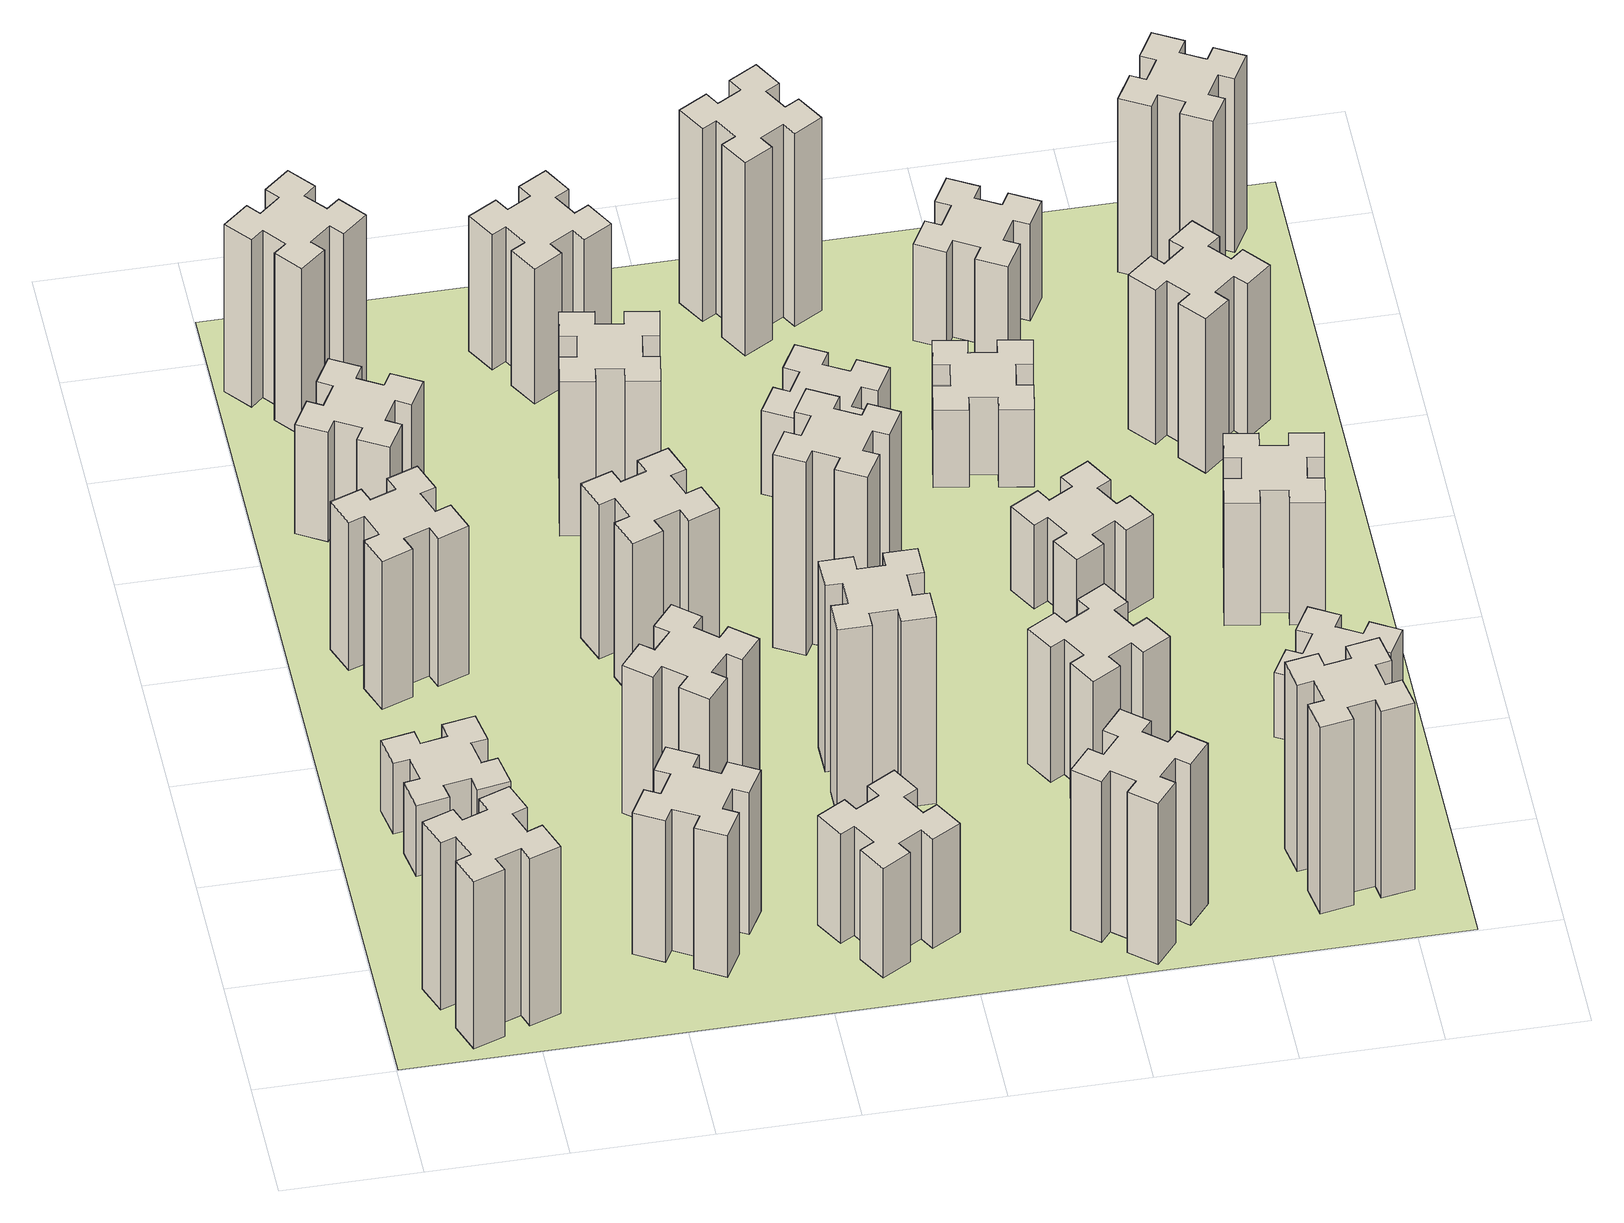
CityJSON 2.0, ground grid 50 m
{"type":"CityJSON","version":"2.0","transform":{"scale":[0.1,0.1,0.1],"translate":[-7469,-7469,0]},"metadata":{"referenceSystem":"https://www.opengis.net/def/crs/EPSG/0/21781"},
"CityObjects":{
"building1":{"type":"Building","attributes":{"class":"1000","function":"1000","usage":"1000","yearOfConstruction":2016,"roofType":"1000","measuredHeight":78,"storeysAboveGround":30,"storeysBelowGround":0},"geometry":[{"type":"Solid","lod":"1","boundaries":[[[[0,1,2,3,4,5,6,7,8,9,10,11,12,13,14,15,16,17,18,19]],[[17,16,20,21]],[[16,15,22,20]],[[15,14,23,22]],[[14,13,24,23]],[[13,12,25,24]],[[12,11,26,25]],[[11,10,27,26]],[[10,9,28,27]],[[9,8,29,28]],[[8,7,30,29]],[[7,6,31,30]],[[6,5,32,31]],[[5,4,33,32]],[[4,3,34,33]],[[3,2,35,34]],[[2,1,36,35]],[[1,0,37,36]],[[0,19,38,37]],[[19,18,39,38]],[[18,17,21,39]],[[24,25,26,27,28,29,30,31,32,33,34,35,36,37,38,39,21,20,22,23]]]]}]},
"building2":{"type":"Building","attributes":{"class":"1000","function":"1000","usage":"1000","yearOfConstruction":2016,"roofType":"1000","measuredHeight":33,"storeysAboveGround":30,"storeysBelowGround":0},"geometry":[{"type":"Solid","lod":"1","boundaries":[[[[40,41,42,43,44,45,46,47,48,49,50,51,52,53,54,55,56,57,58,59]],[[57,56,60,61]],[[56,55,62,60]],[[55,54,63,62]],[[54,53,64,63]],[[53,52,65,64]],[[52,51,66,65]],[[51,50,67,66]],[[50,49,68,67]],[[49,48,69,68]],[[48,47,70,69]],[[47,46,71,70]],[[46,45,72,71]],[[45,44,73,72]],[[44,43,74,73]],[[43,42,75,74]],[[42,41,76,75]],[[41,40,77,76]],[[40,59,78,77]],[[59,58,79,78]],[[58,57,61,79]],[[64,65,66,67,68,69,70,71,72,73,74,75,76,77,78,79,61,60,62,63]]]]}]},
"building3":{"type":"Building","attributes":{"class":"1000","function":"1000","usage":"1000","yearOfConstruction":2016,"roofType":"1000","measuredHeight":69,"storeysAboveGround":30,"storeysBelowGround":0},"geometry":[{"type":"Solid","lod":"1","boundaries":[[[[80,81,82,83,84,85,86,87,88,89,90,91,92,93,94,95,96,97,98,99]],[[97,96,100,101]],[[96,95,102,100]],[[95,94,103,102]],[[94,93,104,103]],[[93,92,105,104]],[[92,91,106,105]],[[91,90,107,106]],[[90,89,108,107]],[[89,88,109,108]],[[88,87,110,109]],[[87,86,111,110]],[[86,85,112,111]],[[85,84,113,112]],[[84,83,114,113]],[[83,82,115,114]],[[82,81,116,115]],[[81,80,117,116]],[[80,99,118,117]],[[99,98,119,118]],[[98,97,101,119]],[[104,105,106,107,108,109,110,111,112,113,114,115,116,117,118,119,101,100,102,103]]]]}]},
"building4":{"type":"Building","attributes":{"class":"1000","function":"1000","usage":"1000","yearOfConstruction":2016,"roofType":"1000","measuredHeight":51,"storeysAboveGround":30,"storeysBelowGround":0},"geometry":[{"type":"Solid","lod":"1","boundaries":[[[[120,121,122,123,124,125,126,127,128,129,130,131,132,133,134,135,136,137,138,139]],[[137,136,140,141]],[[136,135,142,140]],[[135,134,143,142]],[[134,133,144,143]],[[133,132,145,144]],[[132,131,146,145]],[[131,130,147,146]],[[130,129,148,147]],[[129,128,149,148]],[[128,127,150,149]],[[127,126,151,150]],[[126,125,152,151]],[[125,124,153,152]],[[124,123,154,153]],[[123,122,155,154]],[[122,121,156,155]],[[121,120,157,156]],[[120,139,158,157]],[[139,138,159,158]],[[138,137,141,159]],[[144,145,146,147,148,149,150,151,152,153,154,155,156,157,158,159,141,140,142,143]]]]}]},
"building5":{"type":"Building","attributes":{"class":"1000","function":"1000","usage":"1000","yearOfConstruction":2016,"roofType":"1000","measuredHeight":66,"storeysAboveGround":30,"storeysBelowGround":0},"geometry":[{"type":"Solid","lod":"1","boundaries":[[[[160,161,162,163,164,165,166,167,168,169,170,171,172,173,174,175,176,177,178,179]],[[177,176,180,181]],[[176,175,182,180]],[[175,174,183,182]],[[174,173,184,183]],[[173,172,185,184]],[[172,171,186,185]],[[171,170,187,186]],[[170,169,188,187]],[[169,168,189,188]],[[168,167,190,189]],[[167,166,191,190]],[[166,165,192,191]],[[165,164,193,192]],[[164,163,194,193]],[[163,162,195,194]],[[162,161,196,195]],[[161,160,197,196]],[[160,179,198,197]],[[179,178,199,198]],[[178,177,181,199]],[[184,185,186,187,188,189,190,191,192,193,194,195,196,197,198,199,181,180,182,183]]]]}]},
"building6":{"type":"Building","attributes":{"class":"1000","function":"1000","usage":"1000","yearOfConstruction":2016,"roofType":"1000","measuredHeight":78,"storeysAboveGround":30,"storeysBelowGround":0},"geometry":[{"type":"Solid","lod":"1","boundaries":[[[[200,201,202,203,204,205,206,207,208,209,210,211,212,213,214,215,216,217,218,219]],[[217,216,220,221]],[[216,215,222,220]],[[215,214,223,222]],[[214,213,224,223]],[[213,212,225,224]],[[212,211,226,225]],[[211,210,227,226]],[[210,209,228,227]],[[209,208,229,228]],[[208,207,230,229]],[[207,206,231,230]],[[206,205,232,231]],[[205,204,233,232]],[[204,203,234,233]],[[203,202,235,234]],[[202,201,236,235]],[[201,200,237,236]],[[200,219,238,237]],[[219,218,239,238]],[[218,217,221,239]],[[224,225,226,227,228,229,230,231,232,233,234,235,236,237,238,239,221,220,222,223]]]]}]},
"building7":{"type":"Building","attributes":{"class":"1000","function":"1000","usage":"1000","yearOfConstruction":2016,"roofType":"1000","measuredHeight":69,"storeysAboveGround":30,"storeysBelowGround":0},"geometry":[{"type":"Solid","lod":"1","boundaries":[[[[240,241,242,243,244,245,246,247,248,249,250,251,252,253,254,255,256,257,258,259]],[[257,256,260,261]],[[256,255,262,260]],[[255,254,263,262]],[[254,253,264,263]],[[253,252,265,264]],[[252,251,266,265]],[[251,250,267,266]],[[250,249,268,267]],[[249,248,269,268]],[[248,247,270,269]],[[247,246,271,270]],[[246,245,272,271]],[[245,244,273,272]],[[244,243,274,273]],[[243,242,275,274]],[[242,241,276,275]],[[241,240,277,276]],[[240,259,278,277]],[[259,258,279,278]],[[258,257,261,279]],[[264,265,266,267,268,269,270,271,272,273,274,275,276,277,278,279,261,260,262,263]]]]}]},
"building8":{"type":"Building","attributes":{"class":"1000","function":"1000","usage":"1000","yearOfConstruction":2016,"roofType":"1000","measuredHeight":72,"storeysAboveGround":30,"storeysBelowGround":0},"geometry":[{"type":"Solid","lod":"1","boundaries":[[[[280,281,282,283,284,285,286,287,288,289,290,291,292,293,294,295,296,297,298,299]],[[297,296,300,301]],[[296,295,302,300]],[[295,294,303,302]],[[294,293,304,303]],[[293,292,305,304]],[[292,291,306,305]],[[291,290,307,306]],[[290,289,308,307]],[[289,288,309,308]],[[288,287,310,309]],[[287,286,311,310]],[[286,285,312,311]],[[285,284,313,312]],[[284,283,314,313]],[[283,282,315,314]],[[282,281,316,315]],[[281,280,317,316]],[[280,299,318,317]],[[299,298,319,318]],[[298,297,301,319]],[[304,305,306,307,308,309,310,311,312,313,314,315,316,317,318,319,301,300,302,303]]]]}]},
"building9":{"type":"Building","attributes":{"class":"1000","function":"1000","usage":"1000","yearOfConstruction":2016,"roofType":"1000","measuredHeight":51,"storeysAboveGround":30,"storeysBelowGround":0},"geometry":[{"type":"Solid","lod":"1","boundaries":[[[[320,321,322,323,324,325,326,327,328,329,330,331,332,333,334,335,336,337,338,339]],[[337,336,340,341]],[[336,335,342,340]],[[335,334,343,342]],[[334,333,344,343]],[[333,332,345,344]],[[332,331,346,345]],[[331,330,347,346]],[[330,329,348,347]],[[329,328,349,348]],[[328,327,350,349]],[[327,326,351,350]],[[326,325,352,351]],[[325,324,353,352]],[[324,323,354,353]],[[323,322,355,354]],[[322,321,356,355]],[[321,320,357,356]],[[320,339,358,357]],[[339,338,359,358]],[[338,337,341,359]],[[344,345,346,347,348,349,350,351,352,353,354,355,356,357,358,359,341,340,342,343]]]]}]},
"building10":{"type":"Building","attributes":{"class":"1000","function":"1000","usage":"1000","yearOfConstruction":2016,"roofType":"1000","measuredHeight":72,"storeysAboveGround":30,"storeysBelowGround":0},"geometry":[{"type":"Solid","lod":"1","boundaries":[[[[360,361,362,363,364,365,366,367,368,369,370,371,372,373,374,375,376,377,378,379]],[[377,376,380,381]],[[376,375,382,380]],[[375,374,383,382]],[[374,373,384,383]],[[373,372,385,384]],[[372,371,386,385]],[[371,370,387,386]],[[370,369,388,387]],[[369,368,389,388]],[[368,367,390,389]],[[367,366,391,390]],[[366,365,392,391]],[[365,364,393,392]],[[364,363,394,393]],[[363,362,395,394]],[[362,361,396,395]],[[361,360,397,396]],[[360,379,398,397]],[[379,378,399,398]],[[378,377,381,399]],[[384,385,386,387,388,389,390,391,392,393,394,395,396,397,398,399,381,380,382,383]]]]}]},
"building11":{"type":"Building","attributes":{"class":"1000","function":"1000","usage":"1000","yearOfConstruction":2016,"roofType":"1000","measuredHeight":63,"storeysAboveGround":30,"storeysBelowGround":0},"geometry":[{"type":"Solid","lod":"1","boundaries":[[[[400,401,402,403,404,405,406,407,408,409,410,411,412,413,414,415,416,417,418,419]],[[417,416,420,421]],[[416,415,422,420]],[[415,414,423,422]],[[414,413,424,423]],[[413,412,425,424]],[[412,411,426,425]],[[411,410,427,426]],[[410,409,428,427]],[[409,408,429,428]],[[408,407,430,429]],[[407,406,431,430]],[[406,405,432,431]],[[405,404,433,432]],[[404,403,434,433]],[[403,402,435,434]],[[402,401,436,435]],[[401,400,437,436]],[[400,419,438,437]],[[419,418,439,438]],[[418,417,421,439]],[[424,425,426,427,428,429,430,431,432,433,434,435,436,437,438,439,421,420,422,423]]]]}]},
"building12":{"type":"Building","attributes":{"class":"1000","function":"1000","usage":"1000","yearOfConstruction":2016,"roofType":"1000","measuredHeight":87,"storeysAboveGround":30,"storeysBelowGround":0},"geometry":[{"type":"Solid","lod":"1","boundaries":[[[[440,441,442,443,444,445,446,447,448,449,450,451,452,453,454,455,456,457,458,459]],[[457,456,460,461]],[[456,455,462,460]],[[455,454,463,462]],[[454,453,464,463]],[[453,452,465,464]],[[452,451,466,465]],[[451,450,467,466]],[[450,449,468,467]],[[449,448,469,468]],[[448,447,470,469]],[[447,446,471,470]],[[446,445,472,471]],[[445,444,473,472]],[[444,443,474,473]],[[443,442,475,474]],[[442,441,476,475]],[[441,440,477,476]],[[440,459,478,477]],[[459,458,479,478]],[[458,457,461,479]],[[464,465,466,467,468,469,470,471,472,473,474,475,476,477,478,479,461,460,462,463]]]]}]},
"building13":{"type":"Building","attributes":{"class":"1000","function":"1000","usage":"1000","yearOfConstruction":2016,"roofType":"1000","measuredHeight":90,"storeysAboveGround":30,"storeysBelowGround":0},"geometry":[{"type":"Solid","lod":"1","boundaries":[[[[480,481,482,483,484,485,486,487,488,489,490,491,492,493,494,495,496,497,498,499]],[[497,496,500,501]],[[496,495,502,500]],[[495,494,503,502]],[[494,493,504,503]],[[493,492,505,504]],[[492,491,506,505]],[[491,490,507,506]],[[490,489,508,507]],[[489,488,509,508]],[[488,487,510,509]],[[487,486,511,510]],[[486,485,512,511]],[[485,484,513,512]],[[484,483,514,513]],[[483,482,515,514]],[[482,481,516,515]],[[481,480,517,516]],[[480,499,518,517]],[[499,498,519,518]],[[498,497,501,519]],[[504,505,506,507,508,509,510,511,512,513,514,515,516,517,518,519,501,500,502,503]]]]}]},
"building14":{"type":"Building","attributes":{"class":"1000","function":"1000","usage":"1000","yearOfConstruction":2016,"roofType":"1000","measuredHeight":75,"storeysAboveGround":30,"storeysBelowGround":0},"geometry":[{"type":"Solid","lod":"1","boundaries":[[[[520,521,522,523,524,525,526,527,528,529,530,531,532,533,534,535,536,537,538,539]],[[537,536,540,541]],[[536,535,542,540]],[[535,534,543,542]],[[534,533,544,543]],[[533,532,545,544]],[[532,531,546,545]],[[531,530,547,546]],[[530,529,548,547]],[[529,528,549,548]],[[528,527,550,549]],[[527,526,551,550]],[[526,525,552,551]],[[525,524,553,552]],[[524,523,554,553]],[[523,522,555,554]],[[522,521,556,555]],[[521,520,557,556]],[[520,539,558,557]],[[539,538,559,558]],[[538,537,541,559]],[[544,545,546,547,548,549,550,551,552,553,554,555,556,557,558,559,541,540,542,543]]]]}]},
"building15":{"type":"Building","attributes":{"class":"1000","function":"1000","usage":"1000","yearOfConstruction":2016,"roofType":"1000","measuredHeight":39,"storeysAboveGround":30,"storeysBelowGround":0},"geometry":[{"type":"Solid","lod":"1","boundaries":[[[[560,561,562,563,564,565,566,567,568,569,570,571,572,573,574,575,576,577,578,579]],[[577,576,580,581]],[[576,575,582,580]],[[575,574,583,582]],[[574,573,584,583]],[[573,572,585,584]],[[572,571,586,585]],[[571,570,587,586]],[[570,569,588,587]],[[569,568,589,588]],[[568,567,590,589]],[[567,566,591,590]],[[566,565,592,591]],[[565,564,593,592]],[[564,563,594,593]],[[563,562,595,594]],[[562,561,596,595]],[[561,560,597,596]],[[560,579,598,597]],[[579,578,599,598]],[[578,577,581,599]],[[584,585,586,587,588,589,590,591,592,593,594,595,596,597,598,599,581,580,582,583]]]]}]},
"building16":{"type":"Building","attributes":{"class":"1000","function":"1000","usage":"1000","yearOfConstruction":2016,"roofType":"1000","measuredHeight":90,"storeysAboveGround":30,"storeysBelowGround":0},"geometry":[{"type":"Solid","lod":"1","boundaries":[[[[600,601,602,603,604,605,606,607,608,609,610,611,612,613,614,615,616,617,618,619]],[[617,616,620,621]],[[616,615,622,620]],[[615,614,623,622]],[[614,613,624,623]],[[613,612,625,624]],[[612,611,626,625]],[[611,610,627,626]],[[610,609,628,627]],[[609,608,629,628]],[[608,607,630,629]],[[607,606,631,630]],[[606,605,632,631]],[[605,604,633,632]],[[604,603,634,633]],[[603,602,635,634]],[[602,601,636,635]],[[601,600,637,636]],[[600,619,638,637]],[[619,618,639,638]],[[618,617,621,639]],[[624,625,626,627,628,629,630,631,632,633,634,635,636,637,638,639,621,620,622,623]]]]}]},
"building17":{"type":"Building","attributes":{"class":"1000","function":"1000","usage":"1000","yearOfConstruction":2016,"roofType":"1000","measuredHeight":63,"storeysAboveGround":30,"storeysBelowGround":0},"geometry":[{"type":"Solid","lod":"1","boundaries":[[[[640,641,642,643,644,645,646,647,648,649,650,651,652,653,654,655,656,657,658,659]],[[657,656,660,661]],[[656,655,662,660]],[[655,654,663,662]],[[654,653,664,663]],[[653,652,665,664]],[[652,651,666,665]],[[651,650,667,666]],[[650,649,668,667]],[[649,648,669,668]],[[648,647,670,669]],[[647,646,671,670]],[[646,645,672,671]],[[645,644,673,672]],[[644,643,674,673]],[[643,642,675,674]],[[642,641,676,675]],[[641,640,677,676]],[[640,659,678,677]],[[659,658,679,678]],[[658,657,661,679]],[[664,665,666,667,668,669,670,671,672,673,674,675,676,677,678,679,661,660,662,663]]]]}]},
"building18":{"type":"Building","attributes":{"class":"1000","function":"1000","usage":"1000","yearOfConstruction":2016,"roofType":"1000","measuredHeight":39,"storeysAboveGround":30,"storeysBelowGround":0},"geometry":[{"type":"Solid","lod":"1","boundaries":[[[[680,681,682,683,684,685,686,687,688,689,690,691,692,693,694,695,696,697,698,699]],[[697,696,700,701]],[[696,695,702,700]],[[695,694,703,702]],[[694,693,704,703]],[[693,692,705,704]],[[692,691,706,705]],[[691,690,707,706]],[[690,689,708,707]],[[689,688,709,708]],[[688,687,710,709]],[[687,686,711,710]],[[686,685,712,711]],[[685,684,713,712]],[[684,683,714,713]],[[683,682,715,714]],[[682,681,716,715]],[[681,680,717,716]],[[680,699,718,717]],[[699,698,719,718]],[[698,697,701,719]],[[704,705,706,707,708,709,710,711,712,713,714,715,716,717,718,719,701,700,702,703]]]]}]},
"building19":{"type":"Building","attributes":{"class":"1000","function":"1000","usage":"1000","yearOfConstruction":2016,"roofType":"1000","measuredHeight":36,"storeysAboveGround":30,"storeysBelowGround":0},"geometry":[{"type":"Solid","lod":"1","boundaries":[[[[720,721,722,723,724,725,726,727,728,729,730,731,732,733,734,735,736,737,738,739]],[[737,736,740,741]],[[736,735,742,740]],[[735,734,743,742]],[[734,733,744,743]],[[733,732,745,744]],[[732,731,746,745]],[[731,730,747,746]],[[730,729,748,747]],[[729,728,749,748]],[[728,727,750,749]],[[727,726,751,750]],[[726,725,752,751]],[[725,724,753,752]],[[724,723,754,753]],[[723,722,755,754]],[[722,721,756,755]],[[721,720,757,756]],[[720,739,758,757]],[[739,738,759,758]],[[738,737,741,759]],[[744,745,746,747,748,749,750,751,752,753,754,755,756,757,758,759,741,740,742,743]]]]}]},
"building20":{"type":"Building","attributes":{"class":"1000","function":"1000","usage":"1000","yearOfConstruction":2016,"roofType":"1000","measuredHeight":87,"storeysAboveGround":30,"storeysBelowGround":0},"geometry":[{"type":"Solid","lod":"1","boundaries":[[[[760,761,762,763,764,765,766,767,768,769,770,771,772,773,774,775,776,777,778,779]],[[777,776,780,781]],[[776,775,782,780]],[[775,774,783,782]],[[774,773,784,783]],[[773,772,785,784]],[[772,771,786,785]],[[771,770,787,786]],[[770,769,788,787]],[[769,768,789,788]],[[768,767,790,789]],[[767,766,791,790]],[[766,765,792,791]],[[765,764,793,792]],[[764,763,794,793]],[[763,762,795,794]],[[762,761,796,795]],[[761,760,797,796]],[[760,779,798,797]],[[779,778,799,798]],[[778,777,781,799]],[[784,785,786,787,788,789,790,791,792,793,794,795,796,797,798,799,781,780,782,783]]]]}]},
"building21":{"type":"Building","attributes":{"class":"1000","function":"1000","usage":"1000","yearOfConstruction":2016,"roofType":"1000","measuredHeight":45,"storeysAboveGround":30,"storeysBelowGround":0},"geometry":[{"type":"Solid","lod":"1","boundaries":[[[[800,801,802,803,804,805,806,807,808,809,810,811,812,813,814,815,816,817,818,819]],[[817,816,820,821]],[[816,815,822,820]],[[815,814,823,822]],[[814,813,824,823]],[[813,812,825,824]],[[812,811,826,825]],[[811,810,827,826]],[[810,809,828,827]],[[809,808,829,828]],[[808,807,830,829]],[[807,806,831,830]],[[806,805,832,831]],[[805,804,833,832]],[[804,803,834,833]],[[803,802,835,834]],[[802,801,836,835]],[[801,800,837,836]],[[800,819,838,837]],[[819,818,839,838]],[[818,817,821,839]],[[824,825,826,827,828,829,830,831,832,833,834,835,836,837,838,839,821,820,822,823]]]]}]},
"building22":{"type":"Building","attributes":{"class":"1000","function":"1000","usage":"1000","yearOfConstruction":2016,"roofType":"1000","measuredHeight":30,"storeysAboveGround":30,"storeysBelowGround":0},"geometry":[{"type":"Solid","lod":"1","boundaries":[[[[840,841,842,843,844,845,846,847,848,849,850,851,852,853,854,855,856,857,858,859]],[[857,856,860,861]],[[856,855,862,860]],[[855,854,863,862]],[[854,853,864,863]],[[853,852,865,864]],[[852,851,866,865]],[[851,850,867,866]],[[850,849,868,867]],[[849,848,869,868]],[[848,847,870,869]],[[847,846,871,870]],[[846,845,872,871]],[[845,844,873,872]],[[844,843,874,873]],[[843,842,875,874]],[[842,841,876,875]],[[841,840,877,876]],[[840,859,878,877]],[[859,858,879,878]],[[858,857,861,879]],[[864,865,866,867,868,869,870,871,872,873,874,875,876,877,878,879,861,860,862,863]]]]}]},
"building23":{"type":"Building","attributes":{"class":"1000","function":"1000","usage":"1000","yearOfConstruction":2016,"roofType":"1000","measuredHeight":57,"storeysAboveGround":30,"storeysBelowGround":0},"geometry":[{"type":"Solid","lod":"1","boundaries":[[[[880,881,882,883,884,885,886,887,888,889,890,891,892,893,894,895,896,897,898,899]],[[897,896,900,901]],[[896,895,902,900]],[[895,894,903,902]],[[894,893,904,903]],[[893,892,905,904]],[[892,891,906,905]],[[891,890,907,906]],[[890,889,908,907]],[[889,888,909,908]],[[888,887,910,909]],[[887,886,911,910]],[[886,885,912,911]],[[885,884,913,912]],[[884,883,914,913]],[[883,882,915,914]],[[882,881,916,915]],[[881,880,917,916]],[[880,899,918,917]],[[899,898,919,918]],[[898,897,901,919]],[[904,905,906,907,908,909,910,911,912,913,914,915,916,917,918,919,901,900,902,903]]]]}]},
"building24":{"type":"Building","attributes":{"class":"1000","function":"1000","usage":"1000","yearOfConstruction":2016,"roofType":"1000","measuredHeight":72,"storeysAboveGround":30,"storeysBelowGround":0},"geometry":[{"type":"Solid","lod":"1","boundaries":[[[[920,921,922,923,924,925,926,927,928,929,930,931,932,933,934,935,936,937,938,939]],[[937,936,940,941]],[[936,935,942,940]],[[935,934,943,942]],[[934,933,944,943]],[[933,932,945,944]],[[932,931,946,945]],[[931,930,947,946]],[[930,929,948,947]],[[929,928,949,948]],[[928,927,950,949]],[[927,926,951,950]],[[926,925,952,951]],[[925,924,953,952]],[[924,923,954,953]],[[923,922,955,954]],[[922,921,956,955]],[[921,920,957,956]],[[920,939,958,957]],[[939,938,959,958]],[[938,937,941,959]],[[944,945,946,947,948,949,950,951,952,953,954,955,956,957,958,959,941,940,942,943]]]]}]},
"building25":{"type":"Building","attributes":{"class":"1000","function":"1000","usage":"1000","yearOfConstruction":2016,"roofType":"1000","measuredHeight":81,"storeysAboveGround":30,"storeysBelowGround":0},"geometry":[{"type":"Solid","lod":"1","boundaries":[[[[960,961,962,963,964,965,966,967,968,969,970,971,972,973,974,975,976,977,978,979]],[[977,976,980,981]],[[976,975,982,980]],[[975,974,983,982]],[[974,973,984,983]],[[973,972,985,984]],[[972,971,986,985]],[[971,970,987,986]],[[970,969,988,987]],[[969,968,989,988]],[[968,967,990,989]],[[967,966,991,990]],[[966,965,992,991]],[[965,964,993,992]],[[964,963,994,993]],[[963,962,995,994]],[[962,961,996,995]],[[961,960,997,996]],[[960,979,998,997]],[[979,978,999,998]],[[978,977,981,999]],[[984,985,986,987,988,989,990,991,992,993,994,995,996,997,998,999,981,980,982,983]]]]}]},
"landuse1":{"type":"LandUse","attributes":{"name":"plot1","function":"1010"},"geometry":[{"type":"MultiSurface","lod":"1","boundaries":[[[1000,1001,1002,1003]]]}]}
},
"vertices":[
[385,396,0],[291,362,0],[270,418,0],[157,377,0],[199,264,0],[255,285,0],[289,191,0],[233,170,0],[274,57,0],[387,99,0],[366,155,0],[460,189,0],[480,133,0],[593,174,0],[552,287,0],[496,266,0],[462,360,0],[518,380,0],[477,493,0],[364,452,0],[462,360,780],[518,380,780],[496,266,780],[552,287,780],[593,174,780],[480,133,780],[460,189,780],[366,155,780],[387,99,780],[274,57,780],[233,170,780],[289,191,780],[255,285,780],[199,264,780],[157,377,780],[270,418,780],[291,362,780],[385,396,780],[364,452,780],[477,493,780],
[405,1232,0],[307,1215,0],[297,1274,0],[178,1253,0],[199,1135,0],[258,1145,0],[276,1047,0],[217,1037,0],[237,918,0],[356,939,0],[345,998,0],[444,1016,0],[454,957,0],[572,977,0],[551,1096,0],[492,1085,0],[475,1184,0],[534,1194,0],[513,1312,0],[395,1291,0],[475,1184,330],[534,1194,330],[492,1085,330],[551,1096,330],[572,977,330],[454,957,330],[444,1016,330],[345,998,330],[356,939,330],[237,918,330],[217,1037,330],[276,1047,330],[258,1145,330],[199,1135,330],[178,1253,330],[297,1274,330],[307,1215,330],[405,1232,330],[395,1291,330],[513,1312,330],
[366,1835,0],[460,1869,0],[480,1813,0],[593,1854,0],[552,1967,0],[496,1946,0],[462,2040,0],[518,2060,0],[477,2173,0],[364,2132,0],[385,2076,0],[291,2042,0],[270,2098,0],[157,2057,0],[199,1944,0],[255,1965,0],[289,1871,0],[233,1850,0],[274,1737,0],[387,1779,0],[289,1871,690],[233,1850,690],[255,1965,690],[199,1944,690],[157,2057,690],[270,2098,690],[291,2042,690],[385,2076,690],[364,2132,690],[477,2173,690],[518,2060,690],[462,2040,690],[496,1946,690],[552,1967,690],[593,1854,690],[480,1813,690],[460,1869,690],[366,1835,690],[387,1779,690],[274,1737,690],
[446,2597,0],[496,2684,0],[548,2654,0],[608,2758,0],[504,2818,0],[474,2766,0],[387,2816,0],[417,2868,0],[313,2928,0],[253,2824,0],[305,2794,0],[255,2707,0],[203,2737,0],[143,2633,0],[247,2573,0],[277,2625,0],[364,2575,0],[334,2523,0],[438,2463,0],[498,2567,0],[364,2575,510],[334,2523,510],[277,2625,510],[247,2573,510],[143,2633,510],[203,2737,510],[255,2707,510],[305,2794,510],[253,2824,510],[313,2928,510],[417,2868,510],[387,2816,510],[474,2766,510],[504,2818,510],[608,2758,510],[548,2654,510],[496,2684,510],[446,2597,510],[498,2567,510],[438,2463,510],
[1186,377,0],[1236,464,0],[1288,434,0],[1348,538,0],[1244,598,0],[1214,546,0],[1127,596,0],[1157,648,0],[1053,708,0],[993,604,0],[1045,574,0],[995,487,0],[943,517,0],[883,413,0],[987,353,0],[1017,405,0],[1104,355,0],[1074,303,0],[1178,243,0],[1238,347,0],[1104,355,660],[1074,303,660],[1017,405,660],[987,353,660],[883,413,660],[943,517,660],[995,487,660],[1045,574,660],[993,604,660],[1053,708,660],[1157,648,660],[1127,596,660],[1214,546,660],[1244,598,660],[1348,538,660],[1288,434,660],[1236,464,660],[1186,377,660],[1238,347,660],[1178,243,660],
[308,3219,0],[384,3283,0],[423,3237,0],[515,3314,0],[438,3406,0],[392,3368,0],[327,3444,0],[373,3483,0],[296,3575,0],[204,3498,0],[243,3452,0],[166,3387,0],[128,3433,0],[36,3356,0],[113,3264,0],[159,3303,0],[223,3226,0],[177,3188,0],[254,3096,0],[346,3173,0],[223,3226,780],[177,3188,780],[159,3303,780],[113,3264,780],[36,3356,780],[128,3433,780],[166,3387,780],[243,3452,780],[204,3498,780],[296,3575,780],[373,3483,780],[327,3444,780],[392,3368,780],[438,3406,780],[515,3314,780],[423,3237,780],[384,3283,780],[308,3219,780],[346,3173,780],[254,3096,780],
[1324,1167,0],[1248,1232,0],[1286,1278,0],[1194,1355,0],[1117,1263,0],[1163,1224,0],[1099,1148,0],[1053,1186,0],[976,1094,0],[1068,1017,0],[1106,1063,0],[1183,999,0],[1144,953,0],[1236,876,0],[1313,968,0],[1267,1006,0],[1332,1083,0],[1378,1044,0],[1455,1136,0],[1363,1213,0],[1332,1083,690],[1378,1044,690],[1267,1006,690],[1313,968,690],[1236,876,690],[1144,953,690],[1183,999,690],[1106,1063,690],[1068,1017,690],[976,1094,690],[1053,1186,690],[1099,1148,690],[1163,1224,690],[1117,1263,690],[1194,1355,690],[1286,1278,690],[1248,1232,690],[1324,1167,690],[1363,1213,690],[1455,1136,690],
[1225,1976,0],[1131,1942,0],[1110,1998,0],[997,1957,0],[1039,1844,0],[1095,1865,0],[1129,1771,0],[1073,1750,0],[1114,1637,0],[1227,1679,0],[1206,1735,0],[1300,1769,0],[1320,1713,0],[1433,1754,0],[1392,1867,0],[1336,1846,0],[1302,1940,0],[1358,1960,0],[1317,2073,0],[1204,2032,0],[1302,1940,720],[1358,1960,720],[1336,1846,720],[1392,1867,720],[1433,1754,720],[1320,1713,720],[1300,1769,720],[1206,1735,720],[1227,1679,720],[1114,1637,720],[1073,1750,720],[1129,1771,720],[1095,1865,720],[1039,1844,720],[997,1957,720],[1110,1998,720],[1131,1942,720],[1225,1976,720],[1204,2032,720],[1317,2073,720],
[1744,496,0],[1657,446,0],[1627,498,0],[1523,438,0],[1583,334,0],[1635,364,0],[1685,277,0],[1633,247,0],[1693,143,0],[1797,203,0],[1767,255,0],[1854,305,0],[1884,253,0],[1988,313,0],[1928,417,0],[1876,387,0],[1826,474,0],[1878,504,0],[1818,608,0],[1714,548,0],[1826,474,510],[1878,504,510],[1876,387,510],[1928,417,510],[1988,313,510],[1884,253,510],[1854,305,510],[1767,255,510],[1797,203,510],[1693,143,510],[1633,247,510],[1685,277,510],[1635,364,510],[1583,334,510],[1523,438,510],[1627,498,510],[1657,446,510],[1744,496,510],[1714,548,510],[1818,608,510],
[1315,2527,0],[1332,2625,0],[1391,2615,0],[1412,2733,0],[1294,2754,0],[1284,2695,0],[1185,2712,0],[1196,2771,0],[1077,2792,0],[1057,2674,0],[1116,2664,0],[1098,2565,0],[1039,2576,0],[1018,2457,0],[1137,2437,0],[1147,2496,0],[1245,2478,0],[1235,2419,0],[1353,2398,0],[1374,2517,0],[1245,2478,720],[1235,2419,720],[1147,2496,720],[1137,2437,720],[1018,2457,720],[1039,2576,720],[1098,2565,720],[1116,2664,720],[1057,2674,720],[1077,2792,720],[1196,2771,720],[1185,2712,720],[1284,2695,720],[1294,2754,720],[1412,2733,720],[1391,2615,720],[1332,2625,720],[1315,2527,720],[1374,2517,720],[1353,2398,720],
[1104,3456,0],[1017,3406,0],[987,3458,0],[883,3398,0],[943,3294,0],[995,3324,0],[1045,3237,0],[993,3207,0],[1053,3103,0],[1157,3163,0],[1127,3215,0],[1214,3265,0],[1244,3213,0],[1348,3273,0],[1288,3377,0],[1236,3347,0],[1186,3434,0],[1238,3464,0],[1178,3568,0],[1074,3508,0],[1186,3434,630],[1238,3464,630],[1236,3347,630],[1288,3377,630],[1348,3273,630],[1244,3213,630],[1214,3265,630],[1127,3215,630],[1157,3163,630],[1053,3103,630],[993,3207,630],[1045,3237,630],[995,3324,630],[943,3294,630],[883,3398,630],[987,3458,630],[1017,3406,630],[1104,3456,630],[1074,3508,630],[1178,3568,630],
[1745,1165,0],[1745,1065,0],[1685,1065,0],[1685,945,0],[1805,945,0],[1805,1005,0],[1905,1005,0],[1905,945,0],[2025,945,0],[2025,1065,0],[1965,1065,0],[1965,1165,0],[2025,1165,0],[2025,1285,0],[1905,1285,0],[1905,1225,0],[1805,1225,0],[1805,1285,0],[1685,1285,0],[1685,1165,0],[1805,1225,870],[1805,1285,870],[1905,1225,870],[1905,1285,870],[2025,1285,870],[2025,1165,870],[1965,1165,870],[1965,1065,870],[2025,1065,870],[2025,945,870],[1905,945,870],[1905,1005,870],[1805,1005,870],[1805,945,870],[1685,945,870],[1685,1065,870],[1745,1065,870],[1745,1165,870],[1685,1165,870],[1685,1285,870],
[1785,1954,0],[1735,1867,0],[1683,1897,0],[1623,1793,0],[1727,1733,0],[1757,1785,0],[1844,1735,0],[1814,1683,0],[1918,1623,0],[1978,1727,0],[1926,1757,0],[1976,1844,0],[2028,1814,0],[2088,1918,0],[1984,1978,0],[1954,1926,0],[1867,1976,0],[1897,2028,0],[1793,2088,0],[1733,1984,0],[1867,1976,900],[1897,2028,900],[1954,1926,900],[1984,1978,900],[2088,1918,900],[2028,1814,900],[1976,1844,900],[1926,1757,900],[1978,1727,900],[1918,1623,900],[1814,1683,900],[1844,1735,900],[1757,1785,900],[1727,1733,900],[1623,1793,900],[1683,1897,900],[1735,1867,900],[1785,1954,900],[1733,1984,900],[1793,2088,900],
[2543,384,0],[2479,308,0],[2433,346,0],[2356,254,0],[2448,177,0],[2486,223,0],[2563,159,0],[2524,113,0],[2616,36,0],[2693,128,0],[2647,166,0],[2712,243,0],[2758,204,0],[2835,296,0],[2743,373,0],[2704,327,0],[2628,392,0],[2666,438,0],[2574,515,0],[2497,423,0],[2628,392,750],[2666,438,750],[2704,327,750],[2743,373,750],[2835,296,750],[2758,204,750],[2712,243,750],[2647,166,750],[2693,128,750],[2616,36,750],[2524,113,750],[2563,159,750],[2486,223,750],[2448,177,750],[2356,254,750],[2433,346,750],[2479,308,750],[2543,384,750],[2497,423,750],[2574,515,750],
[2026,2497,0],[2076,2584,0],[2128,2554,0],[2188,2658,0],[2084,2718,0],[2054,2666,0],[1967,2716,0],[1997,2768,0],[1893,2828,0],[1833,2724,0],[1885,2694,0],[1835,2607,0],[1783,2637,0],[1723,2533,0],[1827,2473,0],[1857,2525,0],[1944,2475,0],[1914,2423,0],[2018,2363,0],[2078,2467,0],[1944,2475,390],[1914,2423,390],[1857,2525,390],[1827,2473,390],[1723,2533,390],[1783,2637,390],[1835,2607,390],[1885,2694,390],[1833,2724,390],[1893,2828,390],[1997,2768,390],[1967,2716,390],[2054,2666,390],[2084,2718,390],[2188,2658,390],[2128,2554,390],[2076,2584,390],[2026,2497,390],[2078,2467,390],[2018,2363,390],
[1844,3556,0],[1757,3506,0],[1727,3558,0],[1623,3498,0],[1683,3394,0],[1735,3424,0],[1785,3337,0],[1733,3307,0],[1793,3203,0],[1897,3263,0],[1867,3315,0],[1954,3365,0],[1984,3313,0],[2088,3373,0],[2028,3477,0],[1976,3447,0],[1926,3534,0],[1978,3564,0],[1918,3668,0],[1814,3608,0],[1926,3534,900],[1978,3564,900],[1976,3447,900],[2028,3477,900],[2088,3373,900],[1984,3313,900],[1954,3365,900],[1867,3315,900],[1897,3263,900],[1793,3203,900],[1733,3307,900],[1785,3337,900],[1735,3424,900],[1683,3394,900],[1623,3498,900],[1727,3558,900],[1757,3506,900],[1844,3556,900],[1814,3608,900],[1918,3668,900],
[2584,1136,0],[2497,1086,0],[2467,1138,0],[2363,1078,0],[2423,974,0],[2475,1004,0],[2525,917,0],[2473,887,0],[2533,783,0],[2637,843,0],[2607,895,0],[2694,945,0],[2724,893,0],[2828,953,0],[2768,1057,0],[2716,1027,0],[2666,1114,0],[2718,1144,0],[2658,1248,0],[2554,1188,0],[2666,1114,630],[2718,1144,630],[2716,1027,630],[2768,1057,630],[2828,953,630],[2724,893,630],[2694,945,630],[2607,895,630],[2637,843,630],[2533,783,630],[2473,887,630],[2525,917,630],[2475,1004,630],[2423,974,630],[2363,1078,630],[2467,1138,630],[2497,1086,630],[2584,1136,630],[2554,1188,630],[2658,1248,630],
[2707,1735,0],[2794,1785,0],[2824,1733,0],[2928,1793,0],[2868,1897,0],[2816,1867,0],[2766,1954,0],[2818,1984,0],[2758,2088,0],[2654,2028,0],[2684,1976,0],[2597,1926,0],[2567,1978,0],[2463,1918,0],[2523,1814,0],[2575,1844,0],[2625,1757,0],[2573,1727,0],[2633,1623,0],[2737,1683,0],[2625,1757,390],[2573,1727,390],[2575,1844,390],[2523,1814,390],[2463,1918,390],[2567,1978,390],[2597,1926,390],[2684,1976,390],[2654,2028,390],[2758,2088,390],[2818,1984,390],[2766,1954,390],[2816,1867,390],[2868,1897,390],[2928,1793,390],[2824,1733,390],[2794,1785,390],[2707,1735,390],[2737,1683,390],[2633,1623,390],
[2564,2695,0],[2465,2712,0],[2476,2771,0],[2357,2792,0],[2337,2674,0],[2396,2664,0],[2378,2565,0],[2319,2576,0],[2298,2457,0],[2417,2437,0],[2427,2496,0],[2525,2478,0],[2515,2419,0],[2633,2398,0],[2654,2517,0],[2595,2527,0],[2612,2625,0],[2671,2615,0],[2692,2733,0],[2574,2754,0],[2612,2625,360],[2671,2615,360],[2595,2527,360],[2654,2517,360],[2633,2398,360],[2515,2419,360],[2525,2478,360],[2427,2496,360],[2417,2437,360],[2298,2457,360],[2319,2576,360],[2378,2565,360],[2396,2664,360],[2337,2674,360],[2357,2792,360],[2476,2771,360],[2465,2712,360],[2564,2695,360],[2574,2754,360],[2692,2733,360],
[3305,258,0],[3404,276,0],[3414,217,0],[3532,237,0],[3511,356,0],[3452,345,0],[3435,444,0],[3494,454,0],[3473,572,0],[3355,551,0],[3365,492,0],[3267,475,0],[3257,534,0],[3138,513,0],[3159,395,0],[3218,405,0],[3236,307,0],[3177,297,0],[3197,178,0],[3316,199,0],[3236,307,870],[3177,297,870],[3218,405,870],[3159,395,870],[3138,513,870],[3257,534,870],[3267,475,870],[3365,492,870],[3355,551,870],[3473,572,870],[3494,454,870],[3435,444,870],[3452,345,870],[3511,356,870],[3532,237,870],[3414,217,870],[3404,276,870],[3305,258,870],[3316,199,870],[3197,178,870],
[2497,3165,0],[2584,3115,0],[2554,3063,0],[2658,3003,0],[2718,3107,0],[2666,3137,0],[2716,3224,0],[2768,3194,0],[2828,3298,0],[2724,3358,0],[2694,3306,0],[2607,3356,0],[2637,3408,0],[2533,3468,0],[2473,3364,0],[2525,3334,0],[2475,3247,0],[2423,3277,0],[2363,3173,0],[2467,3113,0],[2475,3247,450],[2423,3277,450],[2525,3334,450],[2473,3364,450],[2533,3468,450],[2637,3408,450],[2607,3356,450],[2694,3306,450],[2724,3358,450],[2828,3298,450],[2768,3194,450],[2716,3224,450],[2666,3137,450],[2718,3107,450],[2658,3003,450],[2554,3063,450],[2584,3115,450],[2497,3165,450],[2467,3113,450],[2363,3173,450],
[3337,1045,0],[3424,995,0],[3394,943,0],[3498,883,0],[3558,987,0],[3506,1017,0],[3556,1104,0],[3608,1074,0],[3668,1178,0],[3564,1238,0],[3534,1186,0],[3447,1236,0],[3477,1288,0],[3373,1348,0],[3313,1244,0],[3365,1214,0],[3315,1127,0],[3263,1157,0],[3203,1053,0],[3307,993,0],[3315,1127,300],[3263,1157,300],[3365,1214,300],[3313,1244,300],[3373,1348,300],[3477,1288,300],[3447,1236,300],[3534,1186,300],[3564,1238,300],[3668,1178,300],[3608,1074,300],[3556,1104,300],[3506,1017,300],[3558,987,300],[3498,883,300],[3394,943,300],[3424,995,300],[3337,1045,300],[3307,993,300],[3203,1053,300],
[3267,1656,0],[3365,1638,0],[3355,1579,0],[3473,1558,0],[3494,1677,0],[3435,1687,0],[3452,1785,0],[3511,1775,0],[3532,1893,0],[3414,1914,0],[3404,1855,0],[3305,1872,0],[3316,1931,0],[3197,1952,0],[3177,1834,0],[3236,1824,0],[3218,1725,0],[3159,1736,0],[3138,1617,0],[3257,1597,0],[3218,1725,570],[3159,1736,570],[3236,1824,570],[3177,1834,570],[3197,1952,570],[3316,1931,570],[3305,1872,570],[3404,1855,570],[3414,1914,570],[3532,1893,570],[3511,1775,570],[3452,1785,570],[3435,1687,570],[3494,1677,570],[3473,1558,570],[3355,1579,570],[3365,1638,570],[3267,1656,570],[3257,1597,570],[3138,1617,570],
[3119,2563,0],[3183,2486,0],[3137,2448,0],[3214,2356,0],[3306,2433,0],[3268,2479,0],[3344,2543,0],[3383,2497,0],[3475,2574,0],[3398,2666,0],[3352,2628,0],[3287,2704,0],[3333,2743,0],[3256,2835,0],[3164,2758,0],[3203,2712,0],[3126,2647,0],[3088,2693,0],[2996,2616,0],[3073,2524,0],[3126,2647,720],[3088,2693,720],[3203,2712,720],[3164,2758,720],[3256,2835,720],[3333,2743,720],[3287,2704,720],[3352,2628,720],[3398,2666,720],[3475,2574,720],[3383,2497,720],[3344,2543,720],[3268,2479,720],[3306,2433,720],[3214,2356,720],[3137,2448,720],[3183,2486,720],[3119,2563,720],[3073,2524,720],[2996,2616,720],
[3237,3365,0],[3324,3315,0],[3294,3263,0],[3398,3203,0],[3458,3307,0],[3406,3337,0],[3456,3424,0],[3508,3394,0],[3568,3498,0],[3464,3558,0],[3434,3506,0],[3347,3556,0],[3377,3608,0],[3273,3668,0],[3213,3564,0],[3265,3534,0],[3215,3447,0],[3163,3477,0],[3103,3373,0],[3207,3313,0],[3215,3447,810],[3163,3477,810],[3265,3534,810],[3213,3564,810],[3273,3668,810],[3377,3608,810],[3347,3556,810],[3434,3506,810],[3464,3558,810],[3568,3498,810],[3508,3394,810],[3456,3424,810],[3406,3337,810],[3458,3307,810],[3398,3203,810],[3294,3263,810],[3324,3315,810],[3237,3365,810],[3207,3313,810],[3103,3373,810],
[5,3705,0],[3705,3705,0],[3705,5,0],[5,5,0]
]}
